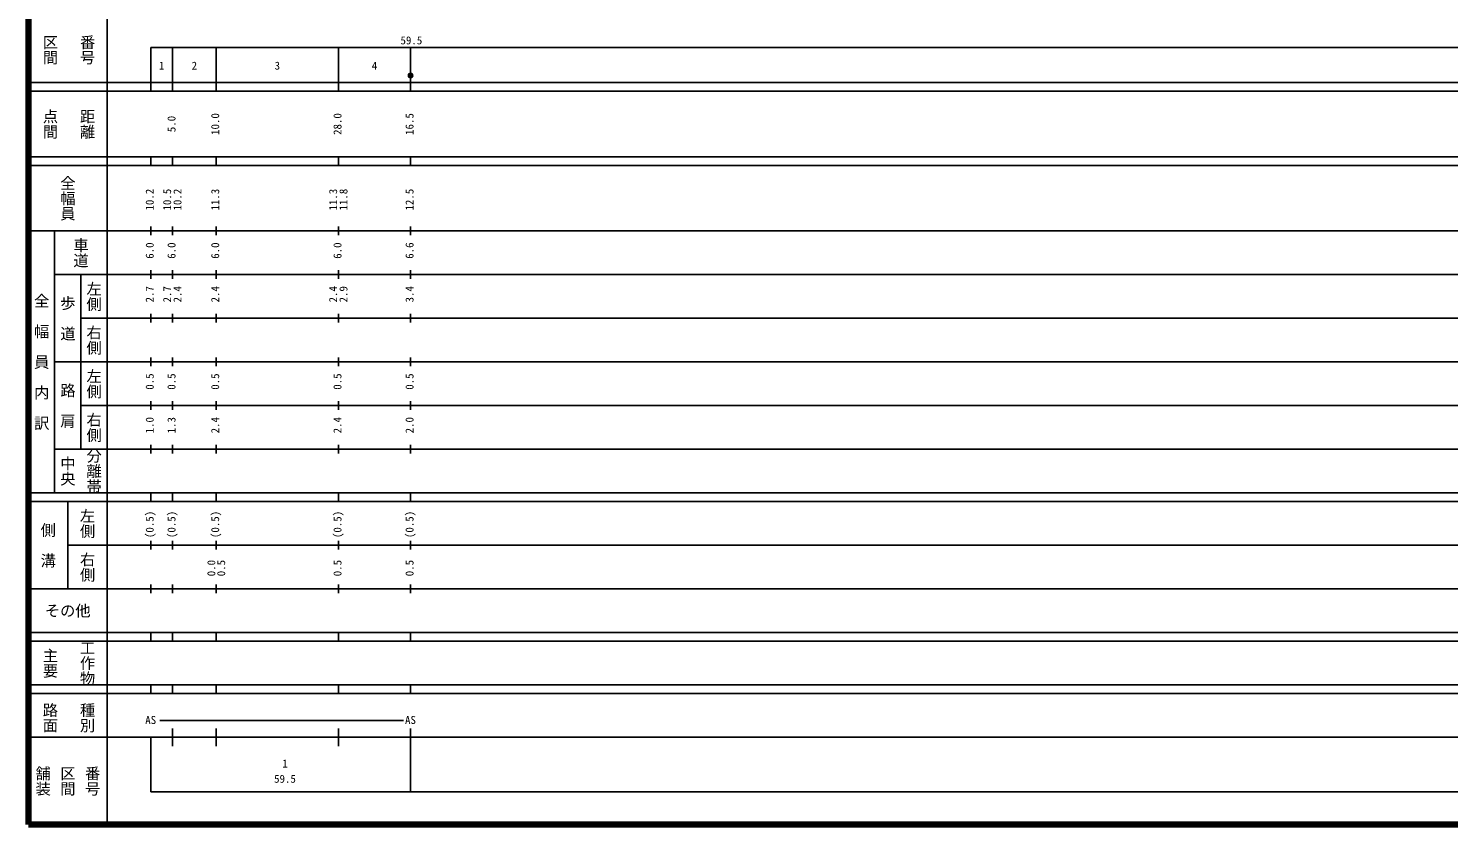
# Model space of a CAD drawing. Units: millimetres on the paper, enlarged 1000 times. Extents: x 40000 to 680000, y 20000 to 380000.
# Drawn here: x 40000 to 365183, y 20000 to 202409 of the extents above; entities that cross this region are included whole.
import ezdxf
from ezdxf.enums import TextEntityAlignment as Align

# ---------------------------------------------------------------- set-up
doc = ezdxf.new("R2010")
doc.units = ezdxf.units.MM
doc.header["$LTSCALE"] = 1000
doc.layers.add('M-TTL', color=2, linetype='Continuous', lineweight=140)
doc.layers.add('M-TTL-BAND', color=7, linetype='Continuous', lineweight=25)
doc.styles.add('@ＭＳ ゴシック', font='')
doc.styles.add('ＭＳ ゴシック', font='')
doc.styles.get('@ＭＳ ゴシック').set_extended_font_data('@MS Gothic')
doc.styles.get('ＭＳ ゴシック').set_extended_font_data('MS Gothic')

msp = doc.modelspace()

# ---------------------------------------------------------------- hatches: boundary and pattern name
at = {"layer": 'M-TTL-BAND'}
msp.add_hatch(color=256, dxfattribs=at).paths.add_polyline_path([(127999, 191612, 1), (126999, 191612, 1)])

# ---------------------------------------------------------------- linework, layer by layer
at = {"layer": 'M-TTL'}
for p, q in [((40000, 380000), (40000, 20000)), ((40000, 20000), (680000, 20000))]:
    msp.add_line(p, q, dxfattribs=at)
at = {"layer": 'M-TTL-BAND'}
for p, q in [((58000, 370000), (58000, 20000)), ((68000, 198000), (579000, 198000)), ((68000, 198000), (68000, 188000)), ((73000, 188000), (73000, 198000)), ((83000, 188000), (83000, 198000)), ((111000, 188000), (111000, 198000)), ((127500, 188000), (127500, 198000)), ((40000, 190000), (579000, 190000)), ((40000, 188000), (579000, 188000)), ((40000, 173000), (579000, 173000)), ((68000, 171000), (68000, 173000)), ((73000, 171000), (73000, 173000)), ((83000, 171000), (83000, 173000)), ((111000, 171000), (111000, 173000)), ((127500, 171000), (127500, 173000)), ((40000, 171000), (579000, 171000)), ((68000, 155000), (68000, 157000)), ((73000, 155000), (73000, 157000)), ((83000, 155000), (83000, 157000)), ((111000, 155000), (111000, 157000)), ((127500, 155000), (127500, 157000)), ((40000, 156000), (579000, 156000)), ((46000, 96000), (46000, 156000)), ((68000, 145000), (68000, 147000)), ((73000, 145000), (73000, 147000)), ((83000, 145000), (83000, 147000)), ((111000, 145000), (111000, 147000)), ((127500, 145000), (127500, 147000)), ((46000, 146000), (579000, 146000)), ((52000, 146000), (52000, 106000)), ((68000, 135000), (68000, 137000)), ((73000, 135000), (73000, 137000)), ((83000, 135000), (83000, 137000)), ((111000, 135000), (111000, 137000)), ((127500, 135000), (127500, 137000)), ((52000, 136000), (579000, 136000)), ((68000, 125000), (68000, 127000)), ((73000, 125000), (73000, 127000)), ((83000, 125000), (83000, 127000)), ((111000, 125000), (111000, 127000)), ((127500, 125000), (127500, 127000)), ((46000, 126000), (579000, 126000)), ((52000, 116000), (579000, 116000)), ((68000, 115000), (68000, 117000)), ((73000, 115000), (73000, 117000)), ((83000, 115000), (83000, 117000)), ((111000, 115000), (111000, 117000)), ((127500, 115000), (127500, 117000)), ((46000, 106000), (579000, 106000)), ((68000, 105000), (68000, 107000)), ((73000, 105000), (73000, 107000)), ((83000, 105000), (83000, 107000)), ((111000, 105000), (111000, 107000)), ((127500, 105000), (127500, 107000)), ((40000, 96000), (579000, 96000)), ((68000, 94000), (68000, 96000)), ((73000, 94000), (73000, 96000)), ((83000, 94000), (83000, 96000)), ((111000, 94000), (111000, 96000)), ((127500, 94000), (127500, 96000)), ((40000, 94000), (579000, 94000)), ((49000, 94000), (49000, 74000)), ((68000, 83000), (68000, 85000)), ((73000, 83000), (73000, 85000)), ((83000, 83000), (83000, 85000)), ((111000, 83000), (111000, 85000)), ((127500, 83000), (127500, 85000)), ((49000, 84000), (579000, 84000)), ((68000, 73000), (68000, 75000)), ((73000, 73000), (73000, 75000)), ((83000, 73000), (83000, 75000)), ((111000, 73000), (111000, 75000)), ((127500, 73000), (127500, 75000)), ((40000, 74000), (579000, 74000)), ((40000, 64000), (579000, 64000)), ((40000, 62000), (579000, 62000)), ((68000, 62000), (68000, 64000)), ((73000, 62000), (73000, 64000)), ((83000, 62000), (83000, 64000)), ((111000, 62000), (111000, 64000)), ((127500, 62000), (127500, 64000)), ((40000, 52000), (579000, 52000)), ((40000, 50000), (579000, 50000)), ((68000, 50000), (68000, 52000)), ((73000, 50000), (73000, 52000)), ((83000, 50000), (83000, 52000)), ((111000, 50000), (111000, 52000)), ((127500, 50000), (127500, 52000)), ((70069, 43887), (125870, 43887)), ((40000, 40000), (579000, 40000)), ((68000, 40000), (68000, 27500)), ((73000, 38000), (73000, 42000)), ((83000, 38000), (83000, 42000)), ((111000, 38000), (111000, 42000)), ((127500, 38000), (127500, 42000)), ((127500, 38000), (127500, 27503)), ((68000, 27500), (579000, 27500))]:
    msp.add_line(p, q, dxfattribs=at)
msp.add_circle((127499, 191612), 500, dxfattribs=at)

# ---------------------------------------------------------------- texts
at = {"layer": 'M-TTL-BAND', "style": '@ＭＳ ゴシック'}
for s, p in [('区間', (45000, 197500)), ('番号', (53500, 197500)), ('点間', (45000, 180500)), ('距離', (53500, 180500)), ('全幅員', (49000, 163500)), ('車道', (52000, 151000)), ('左側', (55000, 141000)), ('全\u3000幅\u3000員\u3000内\u3000訳', (43000, 126000)), ('歩\u3000道', (49000, 136000)), ('右側', (55000, 131000)), ('左側', (55000, 121000)), ('路\u3000肩', (49000, 116000)), ('右側', (55000, 111000)), ('中央', (49000, 101000)), ('分離帯', (55000, 101000)), ('左側', (53500, 89000)), ('側\u3000溝', (44500, 84000)), ('右側', (53500, 79000)), ('主要', (45000, 57000)), ('工作物', (53500, 57000)), ('路面', (45000, 44500)), ('種別', (53500, 44500)), ('舗装', (43333, 30000)), ('区間', (49000, 30000)), ('番号', (54667, 30000))]:
    msp.add_text(s, height=2566, rotation=270, dxfattribs=at).set_placement(p, align=Align.MIDDLE_CENTER)
at = {"layer": 'M-TTL-BAND', "style": 'ＭＳ ゴシック'}
for s, p in [('59.5', (127690, 198195)), ('1', (70500, 192405)), ('2', (78000, 192405)), ('3', (97000, 192405)), ('4', (119250, 192405)), ('AS', (68000, 42500)), ('AS', (127480, 42500)), ('1', (98752, 32523)), ('59.5', (98752, 29033))]:
    msp.add_text(s, height=1833, dxfattribs=at).set_placement(p, align=Align.BOTTOM_CENTER)
for s, p in [('5.0', (74232, 180500)), ('10.0', (84232, 180500)), ('28.0', (112232, 180500)), ('16.5', (128732, 180500)), ('10.2', (69232, 163174)), ('10.5', (73232, 163174)), ('10.2', (75602, 163174)), ('11.3', (84232, 163174)), ('11.3', (111232, 163174)), ('11.8', (113602, 163174)), ('12.5', (128732, 163174)), ('6.0', (69232, 151500)), ('6.0', (74232, 151500)), ('6.0', (84232, 151500)), ('6.0', (112232, 151500)), ('6.6', (128732, 151500)), ('2.7', (69232, 141500)), ('2.7', (73232, 141500)), ('2.4', (75602, 141500)), ('2.4', (84232, 141500)), ('2.4', (111232, 141500)), ('2.9', (113602, 141500)), ('3.4', (128732, 141500)), ('0.5', (69232, 121500)), ('0.5', (74232, 121500)), ('0.5', (84232, 121500)), ('0.5', (112232, 121500)), ('0.5', (128732, 121500)), ('1.0', (69232, 111500)), ('1.3', (74232, 111500)), ('2.4', (84232, 111500)), ('2.4', (112232, 111500)), ('2.0', (128732, 111500)), ('(0.5)', (69232, 88764)), ('(0.5)', (74232, 88764)), ('(0.5)', (84232, 88764)), ('(0.5)', (112232, 88764)), ('(0.5)', (128732, 88764)), ('0.0', (83337, 78764)), ('0.5', (85602, 78764)), ('0.5', (112232, 78764)), ('0.5', (128732, 78764))]:
    msp.add_text(s, height=1833, rotation=90, dxfattribs=at).set_placement(p, align=Align.BOTTOM_CENTER)
msp.add_text('その他', height=2566, dxfattribs=at).set_placement((49000, 69000), align=Align.MIDDLE_CENTER)

doc.saveas('drawing.dxf')
